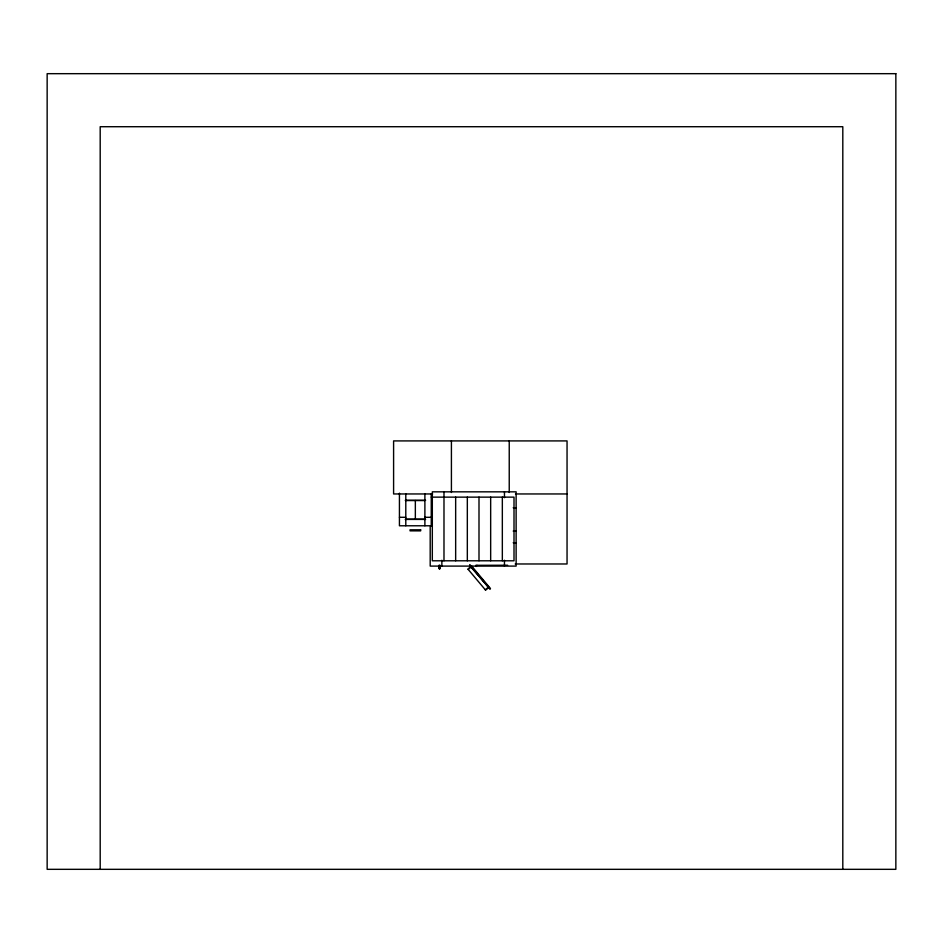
<?xml version="1.0" encoding="UTF-8"?>
<svg xmlns="http://www.w3.org/2000/svg" width="943" height="943" viewBox="0 0 943 943"><rect width="100%" height="100%" fill="white"/><g stroke="black" fill="none" stroke-linecap="round" stroke-linejoin="round"><path stroke-width="1.41" d="M475.791 565.317L476.239 566.413L476.875 565.246M471.135 566.319L467.881 569.042L485.621 590.177L488.863 587.442M468.223 569.442L471.476 566.719M488.026 586.77L470.993 567.132M485.28 589.764L488.521 587.041M439.532 568.216L439.532 569.277L439.532 565.281M432.625 493.955L393.596 493.955L393.596 440.911L567.049 440.911L567.049 563.973L515.196 563.973M515.479 493.955L567.049 493.955M431.257 497.138L514.006 497.138L514.006 560.79L432.318 560.79L432.318 491.833L516.127 491.833L516.127 566.095L430.197 566.095L430.197 526.842M405.266 500.32L425.599 500.32M405.796 500.533L424.892 500.533M513.216 507.747L516.127 507.747M399.431 517.294L405.796 517.294M424.892 517.294L431.257 517.294M405.796 519.204L424.892 519.204M405.266 519.416L425.599 519.416M432.318 525.781L399.431 525.781L399.431 493.154M513.216 531.086L516.127 531.086M513.216 542.755L516.127 542.755M439.025 568.216L440.039 568.216L440.063 565.281M471.264 565.635L490.466 588.526L489.9 588.998L469.779 565.034M469.944 564.892L490.065 588.868M476.686 565.317L507.64 565.246M842.806 869.328L842.806 126.716L100.194 126.716L100.194 869.328M509.232 440.911L509.232 492.482M504.458 491.833L504.458 497.668M504.458 560.26L504.458 566.095M502.336 497.138L502.336 560.79M490.666 497.138L490.666 560.79M478.997 497.138L478.997 560.79M467.327 497.138L467.327 560.79M455.658 497.138L455.658 560.79M451.414 440.911L451.414 492.482M443.988 491.833L443.988 560.79M441.866 560.26L441.866 566.095M439.002 565.281L439.002 568.216M431.257 493.955L431.257 525.781M424.892 493.955L424.892 525.781M415.344 500.533L415.344 519.204M405.796 493.955L405.796 525.781M895.85 73.672L47.15 73.672L47.15 869.328L895.85 869.328L895.85 73.672M420.649 529.813L410.04 529.813L410.04 530.85L420.649 530.874L420.649 529.825"/></g></svg>
